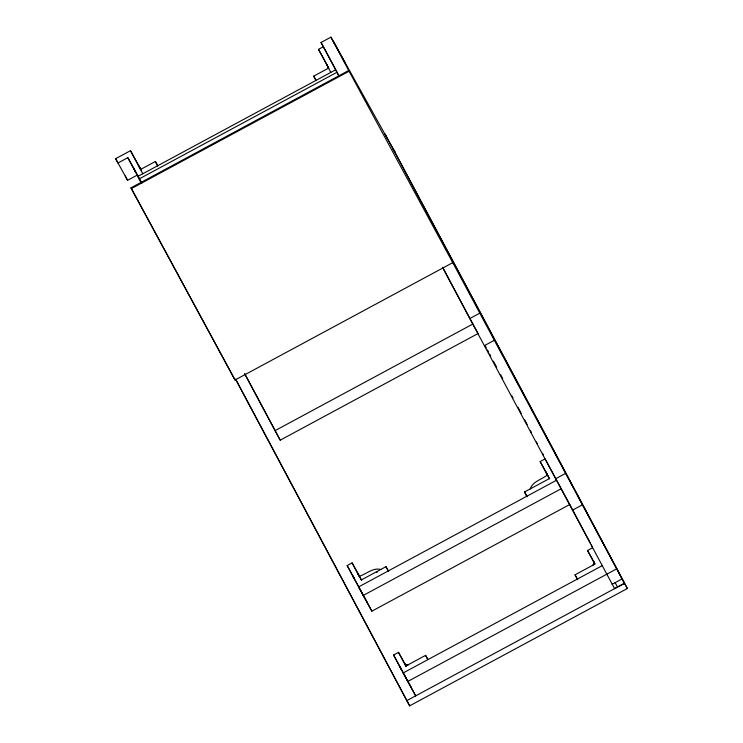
<?xml version="1.0" encoding="UTF-8"?>
<svg xmlns="http://www.w3.org/2000/svg" width="743" height="743" viewBox="0 0 743 743"><rect width="100%" height="100%" fill="white"/><g stroke="black" fill="none" stroke-linecap="round" stroke-linejoin="round"><path stroke-width="1.11" d="M530.196 488.959C532.638 481.297 541.963 479.514 547.517 474.814L549.662 478.836M592.719 565.646L594.344 562.711L587.527 550.479L592.477 547.814M614.582 588.642L624.473 583.311L627.361 588.502L409.644 705.85L235.55 379.19M338.799 75.832L321.022 42.481L330.923 37.15L395.508 153.188L384.902 133.963L387.187 138.235M136.935 174.011L127.842 157.674L117.942 163.005L115.639 158.686L130.48 150.68L141.179 169.989M330.811 72.415L318.506 49.335L323.456 46.67M140.511 169.488L155.352 161.491L157.822 165.986M315.97 80.42L313.685 76.148L328.536 68.142M115.639 158.686L127.573 180.308L137.474 174.976L141.746 183.001M139.099 178.952L337.016 72.266L335.762 69.749L137.836 176.435L141.3 183.019M406.765 700.658L624.473 583.311L452.376 261.907L452.747 262.66L235.039 380.007L131.362 188.601L130.982 187.849L348.699 70.501L330.923 37.15M131.362 188.601L349.071 71.254L348.699 70.501L452.747 262.66M614.591 588.66L469.817 318.533L479.709 313.202M274.947 430.699L472.864 324.022L478.139 333.496L280.213 440.172L244.568 373.71M484.473 345.606L494.374 340.266M526.796 496.268L524.512 491.996L549.253 478.659L540.142 461.561L545.093 458.895L569.77 504.497L371.844 611.183L347.167 565.572L352.117 562.906L361.637 580.181M388.608 571.404L385.97 566.668L361.228 580.004L352.117 562.906M555.485 478.845L565.386 473.514M556.479 480.266L358.563 586.951L367.293 602.629M363.113 595.496L561.039 488.82M572.426 510.19L582.326 504.859M393.567 655.029L415.671 695.866L393.567 655.029L398.517 652.354L405.325 664.595M427.773 659.273L425.59 655.363L405.799 666.034L398.517 652.354M577.302 579.094L575.026 574.822L594.818 564.151L587.527 550.479M602.044 565.757L403.133 672.972L411.185 687.442M407.684 681.517L616.495 568.971M612.148 584.277L622.049 578.946M359.491 576.159C366.457 574.116 373.06 567.29 380.797 569.482M408.65 664.855L405.269 664.493L406.356 666.517M401.638 669.889L399.585 666.072L401.554 669.703M321.022 42.481L326.084 51.573M318.506 49.335L326.53 63.749M615.12 582.679L617.554 587.054M540.142 461.561L546.987 473.867M313.685 76.148L316.165 80.643M575.026 574.822L577.748 579.707M524.512 491.996L527.149 496.723M347.167 565.572L371.844 611.183M337.016 72.266L339.226 76.343M594.604 563.445L593.518 561.457L594.883 563.956L594.558 563.426M141.69 183.54L127.842 157.674M353.594 577.441C350.352 571.516 356.789 583.357 353.547 577.432M130.982 187.849L235.039 380.007M139.638 167.5C142.767 173.388 136.461 161.593 139.591 167.481M627.361 588.502L392.731 148.201L624.473 583.311M345.291 62.96L333.356 41.339L335.66 45.657M485.253 345.839L486.349 347.882M487.436 349.925L488.522 351.978M489.618 354.021L490.705 356.064M493.426 361.182L496.695 367.321M500.513 374.472L502.695 378.568M511.955 395.954L513.041 398.007M517.945 407.21L521.215 413.349M524.484 419.479L527.205 424.597M530.474 430.736L531.561 432.779M536.465 441.983L537.56 444.026M542.464 453.239L543.551 455.283M569.695 504.376L590.248 542.957M591.326 544.99L592.412 547.015M443.58 269.059L472.864 324.022M442.475 267.239L469.817 318.533M325.759 50.998L335.232 68.765M385.97 566.668L388.245 570.949M425.59 655.363L427.875 659.635M155.352 161.491L157.627 165.763M130.48 150.68L142.786 173.76M244.958 374.017L280.213 440.172M235.707 379.264L409.644 705.85M125.27 175.98L127.573 180.308M376.673 572.454A2.034 1.755 -29.1 0 1 377.175 572.286M328.703 68.124L326.614 64.232L328.703 68.124M545.52 471.517L547.61 475.399L545.52 471.517M133.647 168.243L135.607 171.874L133.647 168.243M357.494 572.862L359.584 576.744L357.494 572.862M404.545 663.406L406.124 666.313L404.545 663.406"/></g></svg>
